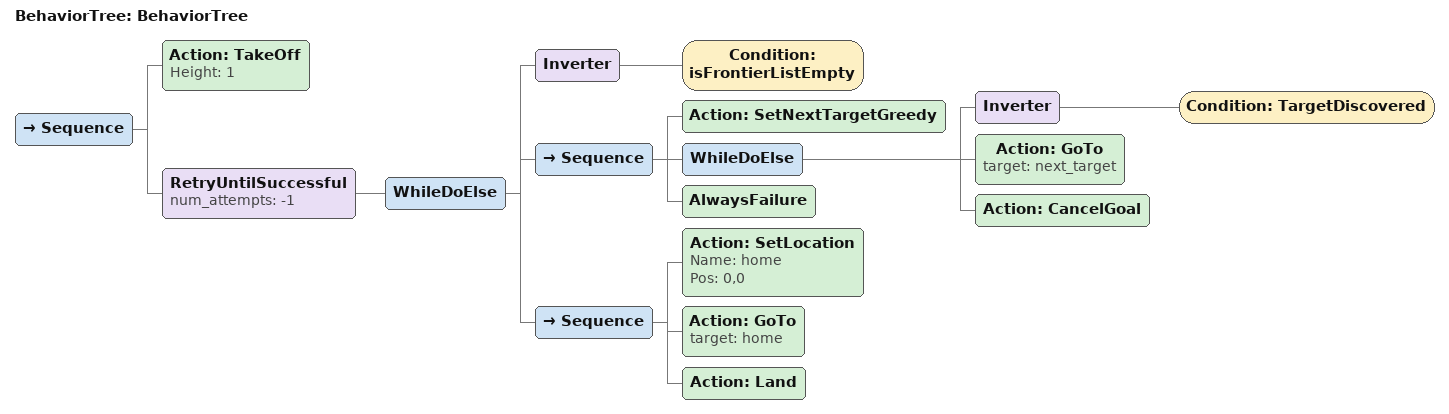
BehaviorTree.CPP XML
<?xml version="1.0"?>
<root main_tree_to_execute="BehaviorTree">
    <BehaviorTree ID="BehaviorTree">
        <Sequence>
            <Action Height="1" ID="TakeOff"/>
            <RetryUntilSuccessful num_attempts="-1">
                <WhileDoElse>
                    <Inverter>
                        <Condition ID="isFrontierListEmpty"/>
                    </Inverter>
                    <Sequence>
                        <Action ID="SetNextTargetGreedy"/>
                        <WhileDoElse>
                            <Inverter>
                                <Condition ID="TargetDiscovered"/>
                            </Inverter>
                            <Action ID="GoTo" target="next_target"/>
                            <Action ID="CancelGoal"/>
                        </WhileDoElse>
                        <AlwaysFailure/>
                    </Sequence>
                    <Sequence>
                        <Action ID="SetLocation" Name="home" Pos="0,0"/>
                        <Action ID="GoTo" target="home"/>
                        <Action ID="Land"/>
                    </Sequence>
                </WhileDoElse>
            </RetryUntilSuccessful>
        </Sequence>
    </BehaviorTree>
</root>
